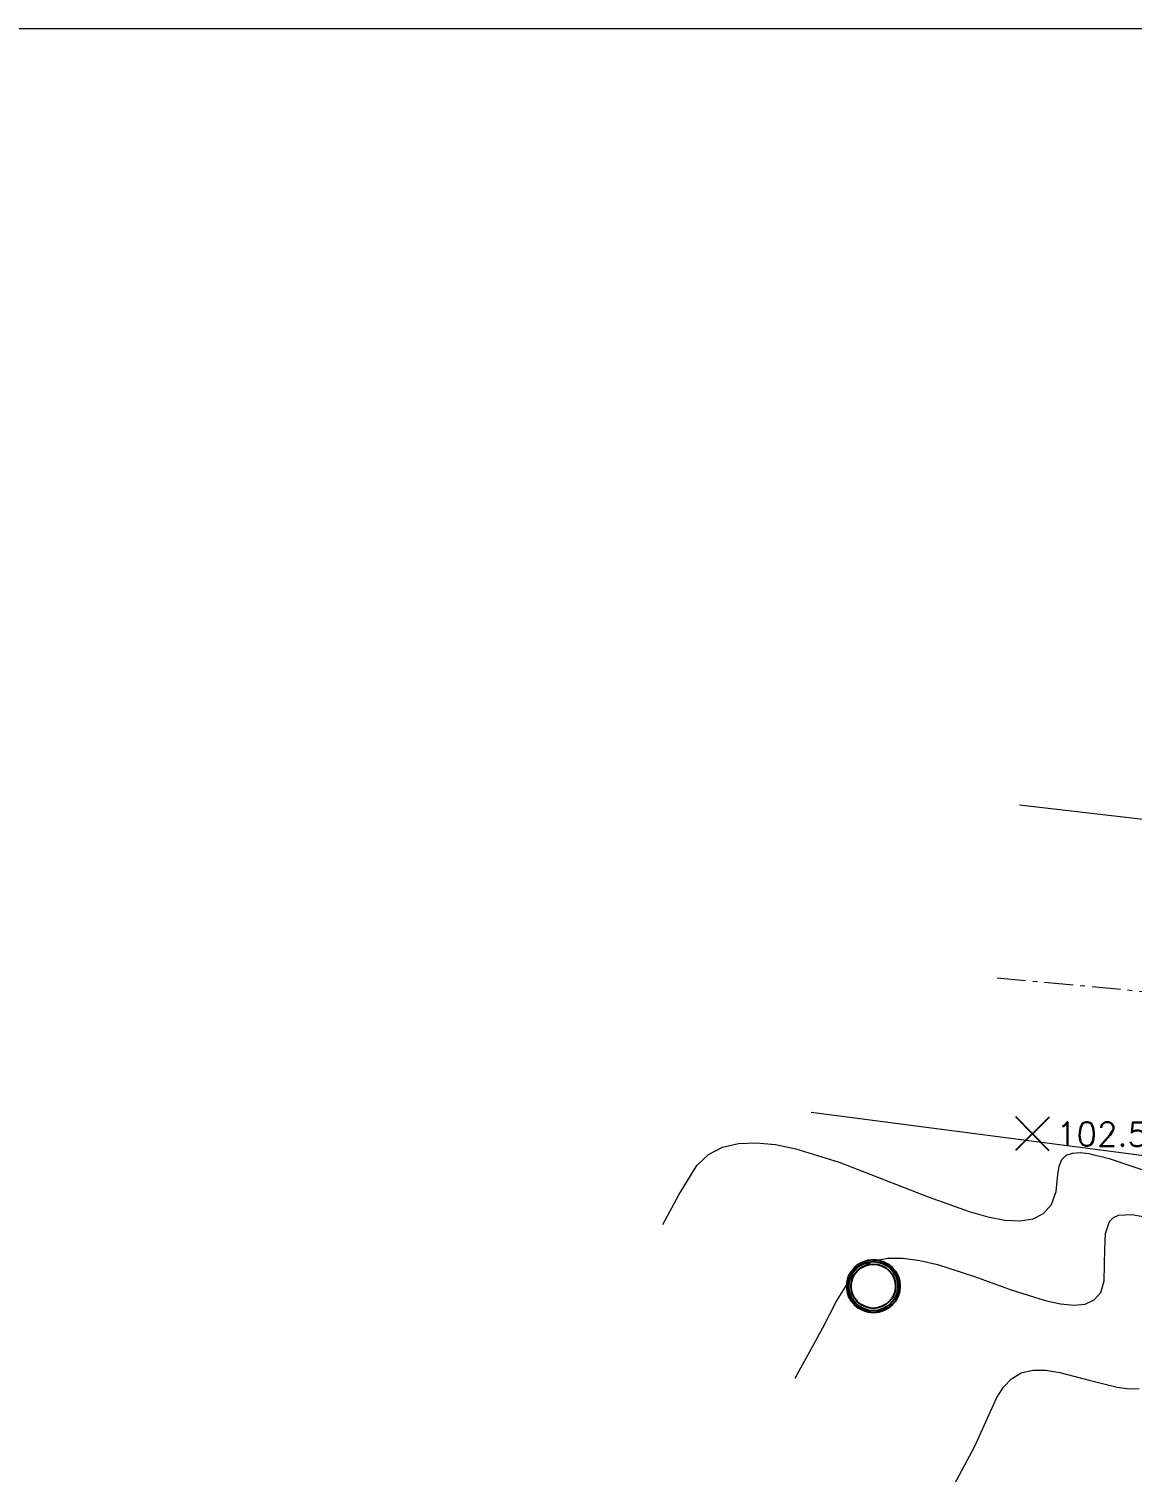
# Model space of a CAD drawing. Header units: inches. Extents: x -48 to 777, y -156 to 510.
# Drawn here: x 357.79 to 380.97, y 157.27 to 187.58 of the extents above; entities that cross this region are included whole.
import ezdxf

# ---------------------------------------------------------------- set-up
doc = ezdxf.new("R2010")
doc.units = ezdxf.units.IN
doc.header["$MEASUREMENT"] = 0
doc.linetypes.add('ACAD_ISO10W100', pattern=[18, 12, -3, 0, -3])
doc.linetypes.add('HIDDEN', pattern=[0.375, 0.25, -0.125])
for name, color, linetype, lineweight in [('A-DIM', 9, 'Continuous', 5), ('A-HIDDEN', 254, 'HIDDEN', 5), ('A-LEVELS', 139, 'Continuous', 20), ('A-LIMIT ROAD', 69, 'Continuous', 20)]:
    doc.layers.add(name, color=color, linetype=linetype, lineweight=lineweight)
doc.layers.add('pts pc', color=7, linetype='Continuous')
doc.styles.add('2mm', font='simplex.shx', dxfattribs={"height": 0.5})

# ---------------------------------------------------------------- blocks, each defined once
blk = doc.blocks.new('LOT 688  TOPOGRAPHIC PLAN')
blk.add_circle((-316005.9171, -27895.93821), 0.55739)
at = {"layer": 'A-HIDDEN', "linetype": 'ACAD_ISO10W100', "ltscale": 0.05}
blk.add_line((-316003.31537, -27889.46215), (-315961.40493, -27893.35283), dxfattribs=at)
at = {"layer": 'A-LEVELS', "linetype": 'Continuous'}
for points in [[(-316010.34114, -27894.64581), (-316010.00251, -27894.01943), (-316009.62351, -27893.40383), (-316009.37992, -27893.17021), (-316009.08748, -27893.01798), (-316008.7518, -27892.93897), (-316008.37881, -27892.92432), (-316007.97444, -27892.96518), (-316007.54463, -27893.05271), (-316006.6324, -27893.33239), (-316004.76361, -27894.06247), (-316003.90195, -27894.37129), (-316003.51007, -27894.48068), (-316003.15206, -27894.54826), (-316002.83385, -27894.56517), (-316002.56138, -27894.52258), (-316002.34059, -27894.41164), (-316002.17739, -27894.22349), (-316002.07772, -27893.94929), (-316002.04, -27893.58977), (-316002.01605, -27893.41372), (-316001.95978, -27893.27679), (-316001.86426, -27893.18783), (-316001.73395, -27893.14124), (-316001.57362, -27893.13104), (-316001.38803, -27893.15127), (-316000.96012, -27893.25911), (-316000.0107, -27893.57714)], [(-316007.5579, -27897.86741), (-316006.97798, -27896.81437), (-316006.69092, -27896.25364), (-316006.36504, -27895.72494), (-316006.15768, -27895.52825), (-316005.90678, -27895.4032), (-316005.61537, -27895.34633), (-316005.29036, -27895.34757), (-316004.93862, -27895.39684), (-316004.56705, -27895.48407), (-316003.79195, -27895.73212), (-316003.02018, -27896.01112), (-316002.30684, -27896.24048), (-316001.9893, -27896.31136), (-316001.70703, -27896.33962), (-316001.46692, -27896.31516), (-316001.27585, -27896.22793), (-316001.14072, -27896.06784), (-316001.06838, -27895.82488), (-316001.05622, -27895.15648), (-316001.0371, -27894.82978), (-316000.95335, -27894.57779), (-316000.8742, -27894.49608), (-316000.76692, -27894.44805), (-316000.48419, -27894.4336), (-316000.13983, -27894.49289)]]:
    blk.add_lwpolyline(points, dxfattribs=at)
at = {"layer": 'A-LEVELS', "color": 209, "linetype": 'Continuous'}
blk.add_lwpolyline([(-316004.27276, -27900.21677), (-316003.78649, -27899.30078), (-316003.32458, -27898.27477), (-316003.18093, -27898.05707), (-316003.01186, -27897.88072), (-316002.81025, -27897.75868), (-316002.57032, -27897.70178), (-316002.29717, -27897.70344), (-316002.00119, -27897.74858), (-316001.38247, -27897.90874), (-316000.79761, -27898.06114), (-316000.54395, -27898.09658), (-316000.33005, -27898.08466)], dxfattribs=at)
at = {"layer": 'A-LIMIT ROAD', "linetype": 'Continuous'}
for points in [[(-315992.15526, -27887.07533), (-316002.84459, -27885.83384)], [(-315998.45513, -27893.43141), (-316007.22571, -27892.29341)]]:
    blk.add_lwpolyline(points, dxfattribs=at)
at = {"layer": 'pts pc', "linetype": 'Continuous'}
for points in [[(-316002.22064, -27892.38548), (-316002.93142, -27893.08868)], [(-316002.22443, -27893.09247), (-316002.92763, -27892.38169)]]:
    blk.add_lwpolyline(points, dxfattribs=at)
at = {"layer": 'pts pc'}
for centre, radius in [((-316005.9171, -27895.93821), 0.5174), ((-316005.91824, -27895.93821), 0.46554)]:
    blk.add_circle(centre, radius, dxfattribs=at)
at = {"layer": 'pts pc', "color": 1, "insert": (-316002.0747, -27892.48976), "char_height": 0.5, "width": 3.452381, "attachment_point": 1, "rotation": 359.692852, "style": '2mm'}
blk.add_mtext('\\Fsimplex.shx;\\W1.0000000000;\\T1.0000000000;\\o\\l102.528', dxfattribs=at)

msp = doc.modelspace()

# ---------------------------------------------------------------- block references
at = {"layer": 'pts pc'}
msp.add_blockref('LOT 688  TOPOGRAPHIC PLAN', (316381.44716, 28057.10823), dxfattribs=at)

# ---------------------------------------------------------------- next in the draw order: linework, layer by layer
at = {"layer": 'A-DIM'}
msp.add_lwpolyline([(663.20624, 187.57649), (-47.69669, 187.57649), (-47.69669, 68.94616), (663.20624, 68.94616)], close=True, dxfattribs=at)

doc.saveas('drawing.dxf')
